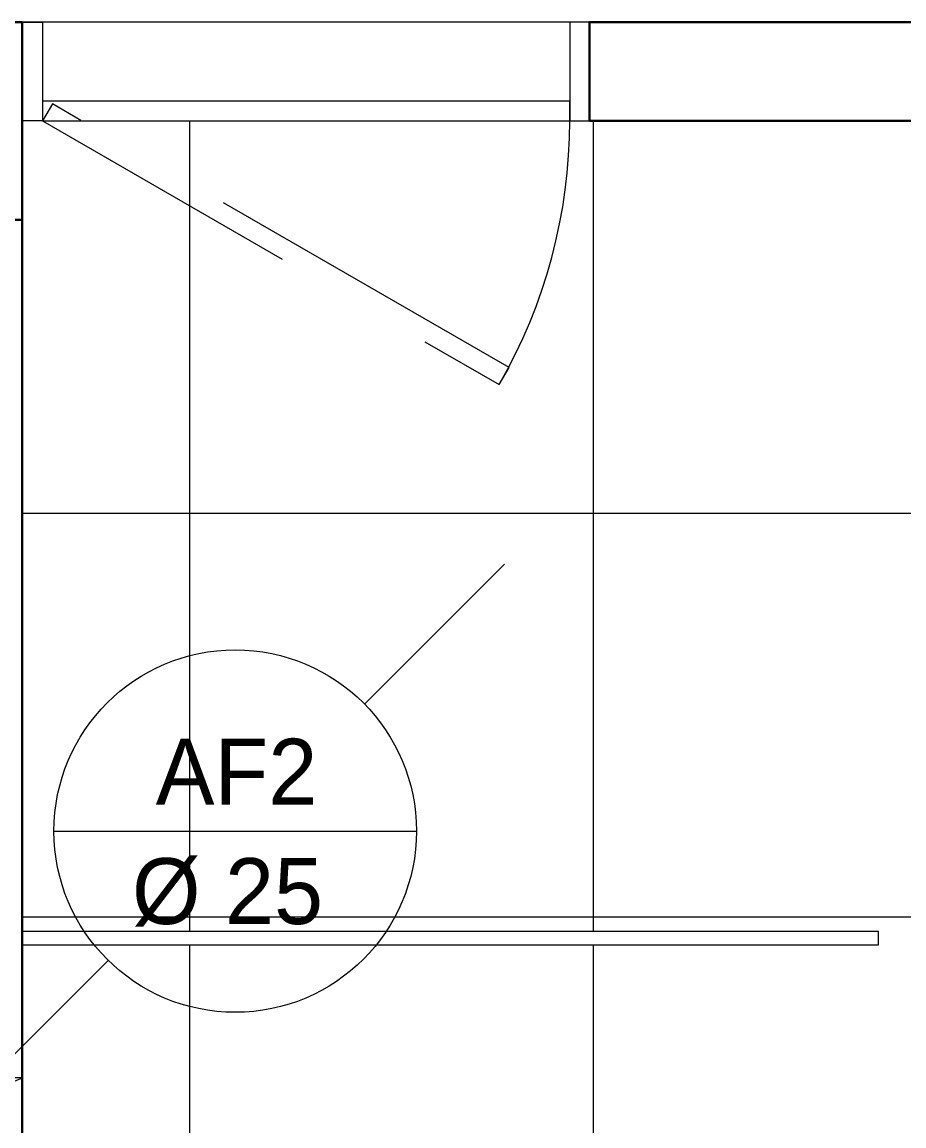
# Model space of a CAD drawing. Header units: metres. Extents: x 147 to 427, y -16 to 162.
# Drawn here: x 168.366 to 169.704, y 82.371 to 84.046 of the extents above; entities that cross this region are included whole.
import ezdxf

# ---------------------------------------------------------------- set-up
doc = ezdxf.new("R2010")
doc.units = ezdxf.units.M
doc.linetypes.add('IMPORT-Dashed _3_', pattern=[0.75, 0.5, -0.25])
doc.layers.add('1053_ARQ_BASE_MATADOURO_dwg', color=7, linetype='Continuous', lineweight=5, true_color=0x767676)
for name, color, linetype, lineweight in [('A-ANNO-NOTE', 7, 'Continuous', 5), ('A-EQUIPAMENTOS', 7, 'Continuous', 5), ('A-ESQ-PORTAS', 7, 'Continuous', 20), ('A-ESTRUTURA', 7, 'Continuous', 30), ('A-PAREDE', 7, 'Continuous', 30), ('A_Cotas', 7, 'Continuous', 5), ('A_lay', 7, 'Continuous', 5), ('A_PROJEÇÃO', 7, 'IMPORT-Dashed _3_', 5)]:
    doc.layers.add(name, color=color, linetype=linetype, lineweight=lineweight)
doc.styles.add('Century Gothic_2', font='GOTHIC.TTF', dxfattribs={"height": 0.1})

# ---------------------------------------------------------------- blocks, each defined once
blk = doc.blocks.new('1053_ARQ_BASE_MATADOURO_dwg_arq geral tgov-4039641-BANHEIROS E VESTIÁRIO')
at = {"layer": 'A_lay', "true_color": 0xaaaaaa}
h = blk.add_hatch(dxfattribs=at)
h.set_pattern_fill('FP_2', color=253, style=0, pattern_type=2)
h.set_pattern_definition([(90, (-0.43, 0), (-0.6125, 4e-17), []), (180, (-0.43, 0), (-8e-17, -0.6125), [])])
h.paths.add_polyline_path([(28.8617, -2.5672), (28.8612, -2.5672), (28.8615, -2.5675)])
h.paths.add_polyline_path([(30.2482, -1.3603), (30.2624, -1.3462), (30.6159, -1.6997), (30.6018, -1.7139), (30.4959, -1.608)])
h.paths.add_polyline_path([(28.4482, -2.5903), (28.8114, -2.5903), (28.8123, -2.5846), (28.8185, -2.5841), (28.8227, -2.5832), (28.814, -2.5826), (28.835, -2.5711), (28.8352, -2.5711), (28.8348, -2.5672), (28.8277, -2.5668), (28.8278, -2.5318), (28.8294, -2.5295), (28.8303, -2.5294), (28.8303, -2.5308), (28.8348, -2.5297), (28.8385, -2.5293), (28.8352, -2.5291), (28.8323, -2.5291), (28.8324, -2.528), (28.8436, -2.528), (28.8485, -2.4518), (28.8533, -2.528), (28.8642, -2.5282), (28.8642, -2.5291), (28.8593, -2.5296), (28.8611, -2.5322), (28.8615, -2.5294), (28.8632, -2.5295), (28.8646, -2.5313), (28.8647, -2.5303), (28.8675, -2.5306), (28.8675, -2.5316), (28.8675, -2.5322), (28.8688, -2.5326), (28.8688, -2.5672), (28.8617, -2.5672), (28.8616, -2.5711), (28.8626, -2.5711), (28.8832, -2.5832), (28.8785, -2.5837), (28.8784, -2.5838), (28.8737, -2.5832), (28.8738, -2.5839), (28.8844, -2.5851), (28.8852, -2.5903), (29.2482, -2.5903), (29.2482, -1.3403), (29.5482, -1.3403), (29.5482, -1.3603), (29.2682, -1.3603), (29.2682, -2.5903), (30.1482, -2.5903), (30.1482, -1.3403), (30.2482, -1.3403), (30.2482, -1.3603), (30.1682, -1.3603), (30.1682, -2.5903), (31.0482, -2.5903), (31.0482, -1.3603), (30.8482, -1.3603), (30.8482, -1.3403), (30.8682, -1.3403), (30.8682, -0.9803), (30.5982, -0.7203), (30.5982, 0.7097), (28.4482, 0.7097), (28.4482, -0.5203), (29.7466, -0.5203), (29.7466, -0.5403), (28.4482, -0.5403), (28.4482, -1.3403), (28.6482, -1.3403), (28.6482, -1.3603), (28.4482, -1.3603), (28.4482, -2.4605)])
h.paths.add_polyline_path([(30.4476, -2.5848), (30.4445, -2.5828), (30.4514, -2.5848)])
h.paths.add_polyline_path([(30.7793, -2.5848), (30.7868, -2.5835), (30.7843, -2.5848)])
h.paths.add_polyline_path([(29.5455, -2.5848), (29.5425, -2.5828), (29.5493, -2.5848)])
h.paths.add_polyline_path([(29.8772, -2.5848), (29.8848, -2.5835), (29.8823, -2.5848)])
h.paths.add_polyline_path([(30.423, -2.5801), (30.4197, -2.5782), (30.4189, -2.5739), (30.4201, -2.5756)])
h.paths.add_polyline_path([(30.793, -2.5801), (30.7971, -2.5739), (30.7963, -2.5782), (30.7953, -2.5788)])
h.paths.add_polyline_path([(29.521, -2.5801), (29.5177, -2.5782), (29.5169, -2.5739), (29.5195, -2.5779)])
h.paths.add_polyline_path([(29.8909, -2.5801), (29.895, -2.5739), (29.8942, -2.5782)])
h.paths.add_polyline_path([(30.0023, -2.5755), (30.0023, -2.5755), (30.0062, -2.5755)])
h.paths.add_polyline_path([(30.9043, -2.5755), (30.9043, -2.5755), (30.9082, -2.5755)])
h.paths.add_polyline_path([(28.8565, -2.5322), (28.8566, -2.5322), (28.8565, -2.5291), (28.8543, -2.5295), (28.856, -2.5322)])
h.paths.add_polyline_path([(30.7866, -2.5247), (30.7862, -2.5247), (30.7866, -2.524)])
h.paths.add_polyline_path([(30.7886, -2.5199), (30.7891, -2.5144), (30.7892, -2.5129), (30.7904, -2.5164), (30.7887, -2.5197)])
h.paths.add_polyline_path([(29.8866, -2.5199), (29.887, -2.5144), (29.8872, -2.5129), (29.8883, -2.5164), (29.8867, -2.5197)])
h.paths.add_polyline_path([(30.4187, -2.4953), (30.4187, -2.4645), (30.4322, -2.4651), (30.4322, -2.4933), (30.422, -2.4948)])
h.paths.add_polyline_path([(29.5167, -2.4953), (29.5167, -2.4645), (29.5302, -2.4651), (29.5302, -2.4933), (29.52, -2.4948)])
h.paths.add_polyline_path([(30.4187, -2.4645), (30.4176, -2.4645), (30.4176, -2.4242), (30.4187, -2.4637)])
h.paths.add_polyline_path([(29.5155, -2.4645), (29.5155, -2.4277), (29.5167, -2.4645)])
h.paths.add_polyline_path([(30.7838, -2.4331), (30.7824, -2.4283), (30.7838, -2.43)])
h.paths.add_polyline_path([(30.4176, -2.4242), (30.4176, -2.1006), (30.5837, -2.4051), (30.4349, -2.4054), (30.4283, -2.407), (30.4222, -2.4118), (30.4189, -2.4167)])
h.paths.add_polyline_path([(30.779, -2.4242), (30.7749, -2.4208), (30.7765, -2.4212)])
h.paths.add_polyline_path([(30.7984, -2.1006), (30.4176, -2.1006), (30.4293, -2.0538), (30.4498, -2.0143), (30.4805, -1.9795), (30.5186, -1.9531), (30.5624, -1.9365), (30.608, -1.9309), (30.6541, -1.9365), (30.6974, -1.9531), (30.7355, -1.9795), (30.7662, -2.0143), (30.7876, -2.0555), (30.7957, -2.0894)])
h.paths.add_polyline_path([(30.7984, -2.4242), (30.7971, -2.4167), (30.792, -2.4099), (30.7868, -2.4064), (30.7764, -2.4051), (30.5837, -2.4051), (30.7984, -2.1006), (30.7984, -2.4075)])
h.paths.add_polyline_path([(29.5155, -2.4242), (29.5157, -2.101), (29.6816, -2.4051), (29.5329, -2.4054), (29.5263, -2.407), (29.5202, -2.4118), (29.5169, -2.4167)])
h.paths.add_polyline_path([(29.877, -2.4242), (29.8729, -2.4208), (29.8744, -2.4212)])
h.paths.add_polyline_path([(29.8964, -2.1006), (29.5155, -2.1006), (29.5264, -2.0555), (29.5478, -2.0143), (29.5784, -1.9795), (29.6165, -1.9531), (29.6599, -1.9365), (29.706, -1.9309), (29.752, -1.9365), (29.7954, -1.9531), (29.8335, -1.9795), (29.8641, -2.0143), (29.8855, -2.0555), (29.8937, -2.0894)])
h.paths.add_polyline_path([(29.8964, -2.4242), (29.895, -2.4167), (29.89, -2.4099), (29.8848, -2.4064), (29.8743, -2.4051), (29.6816, -2.4051), (29.8964, -2.1006), (29.8964, -2.4075)])
h.paths.add_polyline_path([(30.5897, -2.3292), (30.6256, -2.3292), (30.6619, -2.3194), (30.6932, -2.3015), (30.718, -2.278), (30.737, -2.2477), (30.7478, -2.2135), (30.7475, -2.0948), (30.7349, -2.0603), (30.7153, -2.0313), (30.6905, -2.0087), (30.6574, -1.9915), (30.6248, -1.9834), (30.5893, -1.9836), (30.5539, -1.9931), (30.5237, -2.0097), (30.4973, -2.0348), (30.478, -2.0657), (30.4675, -2.0972), (30.4675, -2.2135), (30.4788, -2.2485), (30.4984, -2.2791), (30.5235, -2.3028), (30.5554, -2.3204), (30.5894, -2.3291)])
h.paths.add_polyline_path([(29.6877, -2.3292), (29.7236, -2.3292), (29.7599, -2.3194), (29.7912, -2.3015), (29.816, -2.278), (29.8349, -2.2477), (29.8458, -2.2135), (29.8455, -2.0948), (29.8329, -2.0603), (29.8133, -2.0313), (29.7885, -2.0087), (29.7553, -1.9915), (29.7228, -1.9834), (29.687, -1.9836), (29.6519, -1.9931), (29.6217, -2.0097), (29.5952, -2.0348), (29.576, -2.0657), (29.5654, -2.0972), (29.5654, -2.2135), (29.5768, -2.2485), (29.5964, -2.2791), (29.6214, -2.3028), (29.6534, -2.3204), (29.6874, -2.3291)])
h.paths.add_polyline_path([(30.5907, -2.3234), (30.5567, -2.3146), (30.5271, -2.2983), (30.5019, -2.2747), (30.4828, -2.2439), (30.4727, -2.2129), (30.4727, -2.0978), (30.4838, -2.0656), (30.5032, -2.0364), (30.5275, -2.0141), (30.5591, -1.9974), (30.5904, -1.9893), (30.6244, -1.9891), (30.6577, -1.9974), (30.6876, -2.0132), (30.7132, -2.0364), (30.7318, -2.0643), (30.7433, -2.0963), (30.7432, -2.2131), (30.7326, -2.2456), (30.714, -2.2747), (30.6889, -2.2983), (30.6586, -2.3149), (30.6252, -2.3234), (30.5955, -2.3234)])
h.paths.add_polyline_path([(29.6887, -2.3234), (29.6547, -2.3146), (29.6251, -2.2983), (29.5999, -2.2747), (29.5808, -2.2439), (29.5706, -2.2129), (29.5706, -2.0978), (29.5818, -2.0656), (29.6012, -2.0364), (29.6255, -2.0141), (29.6571, -1.9974), (29.6883, -1.9893), (29.7224, -1.9891), (29.7557, -1.9974), (29.7855, -2.0132), (29.8111, -2.0364), (29.8305, -2.0663), (29.8413, -2.0963), (29.8412, -2.2131), (29.8305, -2.2457), (29.812, -2.2747), (29.7868, -2.2983), (29.7566, -2.3149), (29.7232, -2.3234), (29.6935, -2.3234)])
h.paths.add_polyline_path([(30.6086, -2.2545), (30.6231, -2.2528), (30.6369, -2.248), (30.6492, -2.2401), (30.6465, -2.2022), (30.6446, -2.193), (30.6405, -2.1844), (30.6345, -2.1772), (30.6268, -2.1716), (30.618, -2.1682), (30.6086, -2.167), (30.5992, -2.1682), (30.589, -2.1726), (30.5827, -2.1772), (30.5766, -2.1844), (30.5725, -2.193), (30.5707, -2.2022), (30.5679, -2.2401), (30.5817, -2.2485), (30.594, -2.2528), (30.6082, -2.2544)])
h.paths.add_polyline_path([(29.7065, -2.2545), (29.7211, -2.2528), (29.7349, -2.248), (29.7472, -2.2401), (29.7444, -2.2022), (29.7426, -2.193), (29.7385, -2.1844), (29.7324, -2.1772), (29.7247, -2.1716), (29.7159, -2.1682), (29.7065, -2.167), (29.6971, -2.1682), (29.687, -2.1726), (29.6806, -2.1772), (29.6746, -2.1844), (29.6705, -2.193), (29.6686, -2.2022), (29.6659, -2.2401), (29.6797, -2.2485), (29.692, -2.2528), (29.7062, -2.2544)])
h.paths.add_polyline_path([(28.824, -1.7846), (28.8098, -1.7705), (29.2341, -1.3462), (29.2482, -1.3603), (28.899, -1.7096)])
h.paths.add_polyline_path([(29.724, -1.7846), (29.7098, -1.7705), (30.1341, -1.3462), (30.1482, -1.3603), (29.8962, -1.6123)])
at = {"layer": 'A-EQUIPAMENTOS', "color": 253, "true_color": 0xaaaaaa, "flags": 128}
blk.add_lwpolyline([(28.4482, -0.5403), (29.7466, -0.5403), (29.7466, -0.5203), (28.4482, -0.5203)], dxfattribs=at)
at = {"layer": 'A-ESQ-PORTAS', "color": 253, "true_color": 0xaaaaaa, "flags": 128}
for points in [[(28.4472, 0.8597), (28.4782, 0.8597), (28.4782, 0.7097), (28.4472, 0.7097)], [(29.3082, 0.8597), (29.2782, 0.8597), (29.2782, 0.7097), (29.3082, 0.7097)], [(29.2782, 0.7397), (28.4782, 0.7397), (28.4782, 0.7097), (29.2782, 0.7097), (29.2782, 0.7397)]]:
    blk.add_lwpolyline(points, dxfattribs=at)
at = {"layer": 'A-ESTRUTURA', "color": 253, "true_color": 0xaaaaaa, "flags": 128}
blk.add_lwpolyline([(28.2972, 0.8597), (28.4472, 0.8597), (28.4472, 0.5597), (28.2972, 0.5597)], close=True, dxfattribs=at)
at = {"layer": 'A-PAREDE', "color": 253, "true_color": 0xaaaaaa}
blk.add_line((28.4472, 0.5597), (28.4472, -2.4403), dxfattribs=at)
at = {"layer": 'A-PAREDE', "color": 253, "true_color": 0xaaaaaa, "flags": 128}
blk.add_lwpolyline([(31.1972, 0.7097), (32.8882, 0.7097), (32.8882, 0.8597), (31.0472, 0.8597), (29.3082, 0.8597), (29.3082, 0.7097), (31.0472, 0.7097)], dxfattribs=at)
at = {"layer": 'A_Cotas', "color": 253, "true_color": 0xaaaaaa}
blk.add_line((29.3082, 0.8597), (28.4472, 0.8597), dxfattribs=at)
at = {"layer": 'A_PROJEÇÃO', "color": 253, "true_color": 0xaaaaaa, "flags": 128}
blk.add_lwpolyline([(29.1861, 0.3356), (28.4932, 0.7356), (28.4782, 0.7097), (29.1711, 0.3097)], close=True, dxfattribs=at)
at = {"layer": 'A_PROJEÇÃO', "color": 253, "true_color": 0xaaaaaa}
blk.add_arc((28.4782, 0.7097), 0.8, 330, 0, dxfattribs=at)
blk = doc.blocks.new('1053_ARQ_BASE_MATADOURO_dwg-3625622-BANHEIROS E VESTIÁRIO')
blk.add_blockref('1053_ARQ_BASE_MATADOURO_dwg_arq geral tgov-4039641-BANHEIROS E VESTIÁRIO', (130.2098, 83.186))
blk = doc.blocks.new('Marcador de Tubulação Circular Century 2 - Desce-874579-BANHEIROS E VESTIÁRIO')
at = {"layer": 'A-ANNO-NOTE'}
for p, q in [((0.011459, 0.006828), (0.007216, 0.002585)), ((-0.002208, -0.001269), (0.008792, -0.001269)), ((-0.004786, -0.009416), (-0.000562, -0.005193)), ((-0.004131, -0.007795), (-0.004786, -0.009416)), ((-0.004131, -0.008761), (-0.004131, -0.007795)), ((-0.004786, -0.009416), (-0.003164, -0.008761)), ((-0.003164, -0.008761), (-0.004131, -0.008761))]:
    blk.add_line(p, q, dxfattribs=at)
blk.add_circle((0.003292, -0.001269), 0.0055, dxfattribs=at)

msp = doc.modelspace()

# ---------------------------------------------------------------- block references
at = {"layer": '1053_ARQ_BASE_MATADOURO_dwg', "color": 253, "true_color": 0xaaaaaa}
msp.add_blockref('1053_ARQ_BASE_MATADOURO_dwg-3625622-BANHEIROS E VESTIÁRIO', (9.7091, 0), dxfattribs=at)
at = {"layer": 'A-ANNO-NOTE', "xscale": 50, "yscale": 50, "zscale": 50}
msp.add_blockref('Marcador de Tubulação Circular Century 2 - Desce-874579-BANHEIROS E VESTIÁRIO', (168.5249, 82.8815), dxfattribs=at)

# ---------------------------------------------------------------- texts
at = {"layer": 'A-ANNO-NOTE', "char_height": 0.1, "attachment_point": 1, "style": 'Century Gothic_2'}
for s, insert, width in [('AF2', (168.5689, 82.9582), 0.296624), ('Ø 25', (168.5329, 82.777), 0.388818)]:
    msp.add_mtext(s, dxfattribs=dict(at, insert=insert, width=width))

doc.saveas('drawing.dxf')
